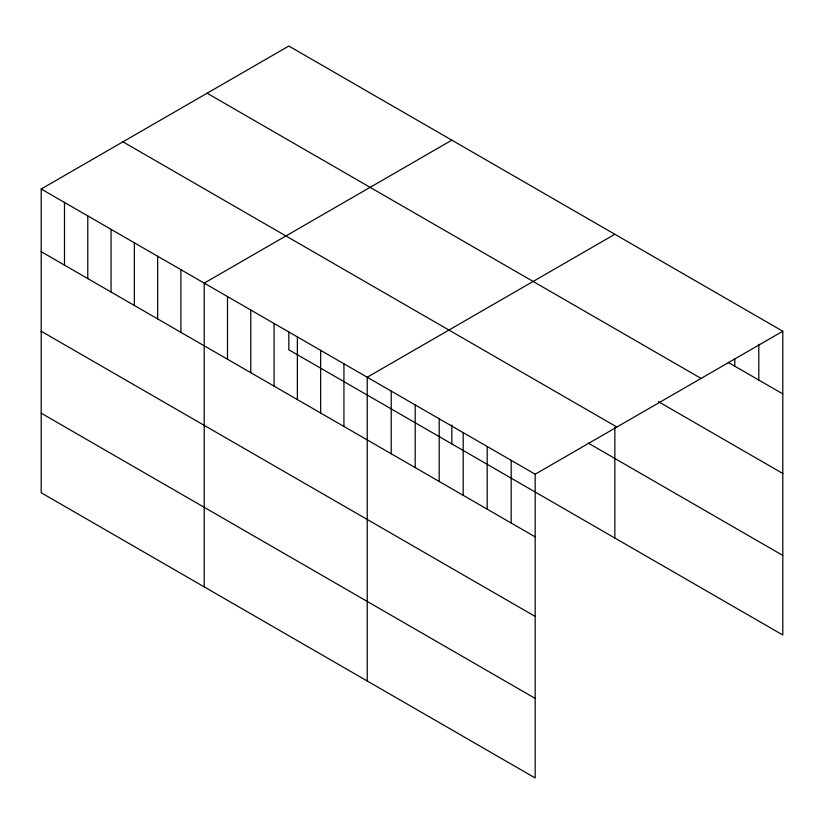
<?xml version="1.0" encoding="UTF-8"?>
<svg xmlns="http://www.w3.org/2000/svg" width="824" height="824" viewBox="0 0 824 824"><rect width="100%" height="100%" fill="white"/><g stroke="black" fill="none" stroke-linecap="round" stroke-linejoin="round"><path stroke-width="1.24" d="M41.2 189.015L535.178 474.202L535.178 777.959L41.2 492.762L41.2 189.015L288.822 46.041L782.8 331.238L782.8 634.985L288.822 349.798L288.822 332.113M451.84 140.162L204.208 283.126L204.208 586.873M614.848 234.273L367.226 377.238L367.226 680.985M535.178 474.202L782.8 331.238M728.272 362.436L782.8 393.913M207.112 93.225L701.08 378.412M658.469 401.69L782.8 473.47M122.92 141.831L616.888 427.028M588.233 443.106L782.8 555.438M41.2 251.691L535.178 536.877M41.2 331.248L535.178 616.434M41.2 413.205L535.178 698.402M758.811 344.247L758.811 380.06M734.812 358.533L734.812 366.216M614.848 427.419L614.848 538.021M511.179 460.348L511.179 523.034M487.19 446.495L487.19 509.181M463.191 432.651L463.191 495.327M451.84 424.968L451.84 443.909M439.202 418.798L439.202 481.474M415.203 404.945L415.203 467.62M391.215 391.091L391.215 453.767M343.938 363.796L343.938 426.472M320.649 350.344L320.649 413.03M297.361 336.903L297.361 399.578M274.073 323.461L274.073 386.137M250.784 310.009L250.784 372.695M227.496 296.568L227.496 359.243M180.919 269.685L180.919 332.36M157.642 256.233L157.642 318.909M134.353 242.792L134.353 305.467M111.065 229.35L111.065 292.026M87.777 215.898L87.777 278.574M64.488 202.457L64.488 265.132"/></g></svg>
